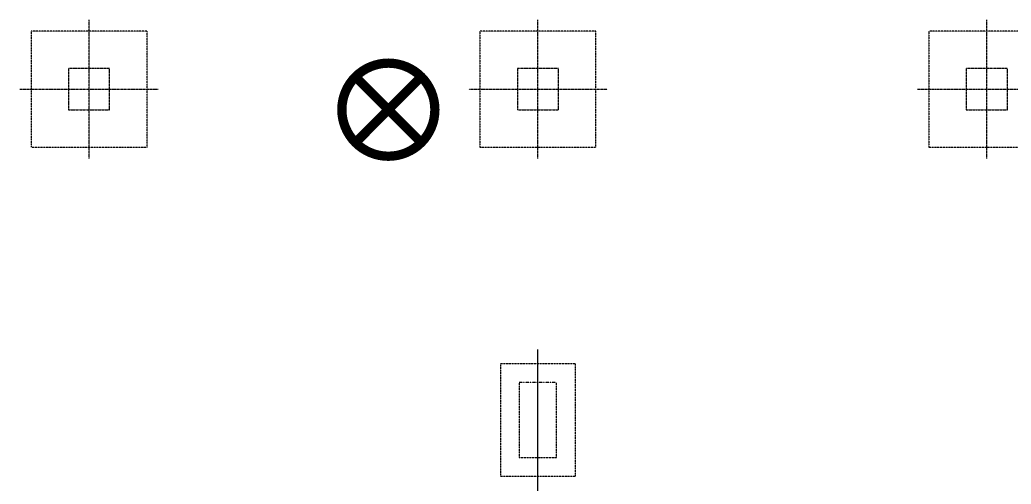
# Model space of a CAD drawing. Header units: inches. Extents: x 0 to 275590, y -2590 to 279503.
# Drawn here: x 29267 to 42517, y 38696 to 44896 of the extents above; entities that cross this region are included whole.
import ezdxf

# ---------------------------------------------------------------- set-up
doc = ezdxf.new("R2010")
doc.units = ezdxf.units.IN
doc.header["$MEASUREMENT"] = 0
for name, pattern in [('CENTER', [2, 1.25, -0.25, 0.25, -0.25]), ('DASHDOT', [1, 0.5, -0.25, 0, -0.25]), ('HIDDEN', [0.375, 0.25, -0.125])]:
    doc.linetypes.add(name, pattern=pattern)
for name, color, linetype in [('C-PEDESTAL', 2, 'CENTER'), ('CCEN', 8, 'Continuous'), ('CGRID', 8, 'CENTER'), ('CSHIELD', 8, 'DASHDOT'), ('CTower', 8, 'Continuous'), ('E-EARTHROD', 4, 'Continuous')]:
    doc.layers.add(name, color=color, linetype=linetype)

# ---------------------------------------------------------------- blocks, each defined once
blk = doc.blocks.new('4-1P-LA')
at = {"linetype": 'HIDDEN'}
for points in [[(-5225, -775), (-5225, 775), (-6775, 775), (-6775, -775)], [(775, -775), (775, 775), (-775, 775), (-775, -775)], [(6775, -775), (6775, 775), (5225, 775), (5225, -775)]]:
    blk.add_lwpolyline(points, close=True, dxfattribs=at)
at = {"layer": 'C-PEDESTAL'}
for points in [[(-5725, -275), (-5725, 275), (-6275, 275), (-6275, -275)], [(275, -275), (275, 275), (-275, 275), (-275, -275)], [(6275, -275), (6275, 275), (5725, 275), (5725, -275)]]:
    blk.add_lwpolyline(points, close=True, dxfattribs=at)
at = {"layer": 'CGRID'}
for p, q in [((-6000, -925), (-6000, 925)), ((0, -925), (0, 925)), ((6000, -925), (6000, 925)), ((-6925, 0), (-5075, 0)), ((-925, 0), (925, 0)), ((5075, 0), (6925, 0))]:
    blk.add_line(p, q, dxfattribs=at)
blk = doc.blocks.new('4-1P-TR')
at = {"layer": 'CCEN', "color": 8}
blk.add_line((0, -13345), (0, 6428), dxfattribs=at)
at = {"layer": 'CSHIELD', "color": 8}
blk.add_line((250, 5986), (-250, 5986), dxfattribs=at)
at = {"layer": 'CTower', "color": 8, "linetype": 'HIDDEN'}
for p, q in [((-250, 5986), (-250, 4986)), ((250, 4986), (250, 5986)), ((-250, 4986), (250, 4986))]:
    blk.add_line(p, q, dxfattribs=at)
blk.add_lwpolyline([(-500, 6236), (-500, 4736), (500, 4736), (500, 6236)], close=True, dxfattribs=at)
blk = doc.blocks.new('ER-WTP')
at = {"ltscale": 0.5, "const_width": 0.0777}
blk.add_lwpolyline([(-0.3908, 0, 1), (0.3862, 0, 1)], format="xyb", close=True, dxfattribs=at)
for points in [[(-0.277, -0.2747), (0.2724, 0.2747)], [(0.2724, -0.2747), (-0.277, 0.2747)]]:
    blk.add_lwpolyline(points, dxfattribs=at)
blk = doc.blocks.new('BB')
for name, p in [('4-1P-LA', (27499.2, 34625)), ('4-1P-TR', (27499.2, 24720))]:
    blk.add_blockref(name, p)
at = {"layer": 'E-EARTHROD', "color": 4, "ltscale": 0.5, "xscale": 1600, "yscale": 1600, "zscale": 1600}
blk.add_blockref('ER-WTP', (25503.7, 34350, 548148), dxfattribs=at)

msp = doc.modelspace()

# ---------------------------------------------------------------- block references
msp.add_blockref('BB', (8693, 9346))

doc.saveas('drawing.dxf')
